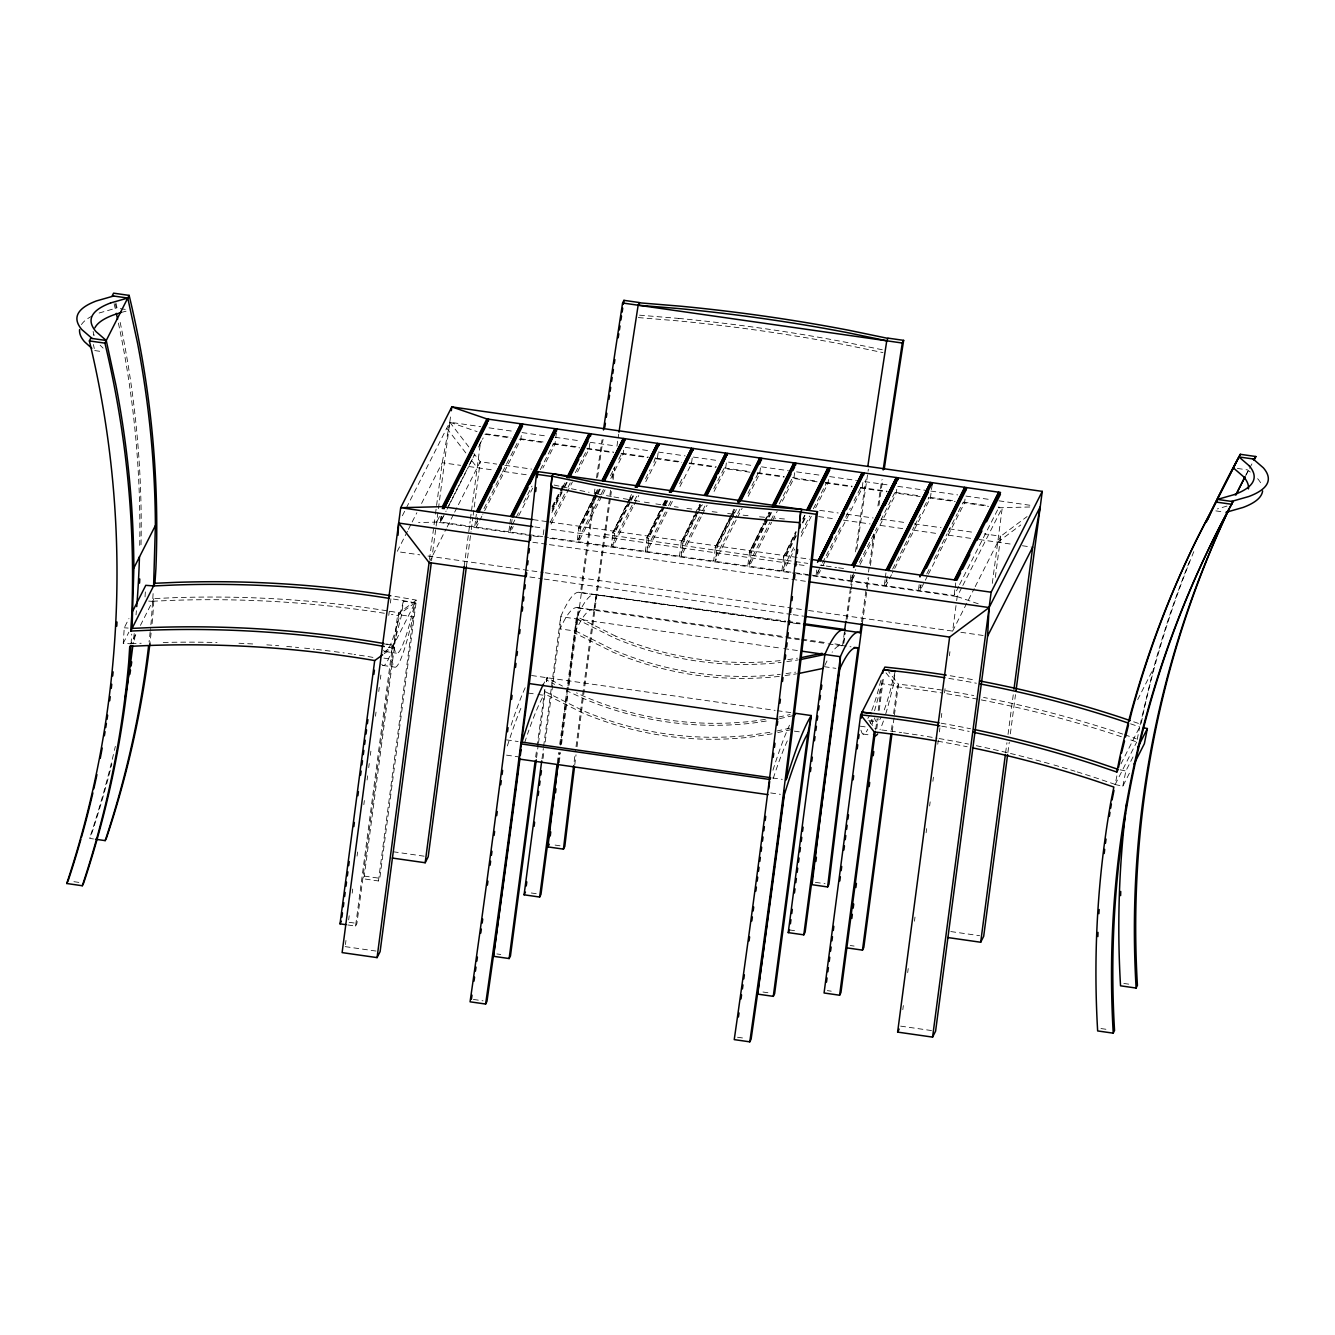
<?xml version="1.0" encoding="UTF-8"?>
<svg xmlns="http://www.w3.org/2000/svg" width="1335" height="1335" viewBox="0 0 1335 1335"><rect width="100%" height="100%" fill="white"/><g stroke="black" fill="none" stroke-linecap="round" stroke-linejoin="round"><path stroke-width="0.75" stroke-dasharray="5 3.75" d="M615.552 636.111L577.254 616.887L567.775 690.746M135.753 634.626L131.08 643.854L123.254 643.236L124.255 627.784L128.944 618.556M131.08 643.854L131.714 634.125M145.031 596.912L145.415 591.121M153.108 593.591L151.573 617.104A1012.698 994.425 26.9 0 1 150.404 629.553M386.833 610.779A1107.015 1087.024 26.9 0 0 174.151 597.696L153.959 598.581L152.924 614.45A1012.698 994.425 26.9 0 1 151.956 624.813M345.415 944.579L345.965 940.457M348.669 919.882L349.203 915.777M352.19 893.132L352.724 889.027M357.062 856.102L357.596 851.997M363.838 804.671L364.372 800.549M367.092 779.974L367.626 775.869M368.71 767.642L369.244 763.52M370.329 755.293L370.88 751.171M375.485 716.194L376.019 712.089M378.74 691.513L379.274 687.392M380.358 679.165L380.892 675.059M388.752 615.385L389.303 611.263M390.387 603.036L390.921 598.931M347.801 924.955L355.577 926.073L392.19 647.926L416.403 600.149A1107.015 1087.024 26.9 0 0 394.76 596.395M355.577 926.073L356.912 923.419L397.563 615.468L398.915 612.815L416.403 600.149L379.791 878.297L378.439 880.966L362.903 878.73L364.255 876.077L398.915 612.815L392.74 611.73A1107.015 1087.024 26.9 0 0 388.802 611.096M381.743 664.179A329.061 20.325 -81.9 0 0 396.328 635.41L401.568 615.101L403.404 601.15L415.068 602.803L378.439 880.966M429.486 559.415L435.177 516.211M435.444 514.142L442.219 462.711L449.795 422.227L480.767 426.649M431.572 560.717L450.796 414.551M441.167 516.245L440.417 522.002L418.539 522.552M441.318 516.261L440.55 522.018L446.107 511.055M464.18 566.474L470.137 521.201M470.404 519.148L471.222 512.974M471.489 510.921L480.383 443.353M466.399 566.674L471.005 531.697M471.272 529.645L472.89 517.296M473.174 515.243L473.975 509.069M474.242 507.016L480.216 461.743L473.875 453.516M475.444 521.151L474.693 526.908L477.463 521.418M475.694 519.232L476.461 513.474M477.58 517.546L476.311 527.141L481.868 516.178M521.284 435.577L520.784 439.415L482.803 514.342M509.586 526.04L508.819 531.781L511.605 526.307M509.836 524.121L510.587 518.364M511.205 526.274L510.437 532.014L513.224 526.541M511.455 524.355L512.206 518.597M556.428 432.807L554.909 444.305L542.878 468.068M543.212 534.751L543.962 528.994M535.669 756.978L536.753 748.751M537.02 746.699L544.897 689.427M772.114 733.833L751.021 737.02A329.061 323.12 26.9 0 1 582.561 712.89L544.246 693.683L544.78 689.694M536.57 757.746L538.189 745.364M538.472 743.295L545.264 691.697L583.562 710.921A329.061 323.12 26.9 0 0 752.022 735.001L773.115 731.83M546.566 681.734L547.1 677.746L562.486 686.107M541.993 758.814L543.345 748.518M543.612 746.465L560.717 616.653A1107.015 68.385 -81.9 0 1 579.19 592.273L785.798 621.843M543.045 758.464L544.113 750.237M545.197 742.01L560.099 628.885L560.717 616.653L781.709 648.293M597.162 495.469L580.475 528.36L578.572 528.093L594.576 495.101M589.803 443.437L589.052 449.194L576.069 474.776M557.296 762.869L558.647 752.556M559.732 744.296L576.253 618.873A1107.015 68.385 -81.9 0 1 594.726 594.492L785.631 621.075M779.239 676.378A329.061 323.12 26.9 0 1 612.715 652.047L574.417 632.84L577.254 616.887M558.297 762.736L559.665 752.456M560.733 744.229L567.508 692.815M630.354 502.194L614.617 533.249L612.698 532.982L628.702 499.991M623.679 450.245L623.178 454.084L610.212 479.666M653.833 462.377L656.203 454.901M664.496 507.066L648.743 538.139L646.841 537.855L661.91 506.699M658.072 453.216L657.321 458.956L644.338 484.538M696.77 515.61L682.886 543.028L680.967 542.744L694.183 515.243M692.214 458.089L691.447 463.846L678.48 489.428M733.683 515.01L717.012 547.901L715.093 547.634L733.883 509.169M726.34 462.978L725.589 468.735L712.606 494.317M771.53 512.59L751.138 552.79L749.235 552.523L763.386 523.186M760.466 467.867L759.715 473.608L746.749 499.207M796.394 535.752L785.28 557.68L783.361 557.396L795.66 531.731M794.609 472.74L793.858 478.497L780.875 504.079M828.484 479.549L827.984 483.387L815.017 508.969M816.786 569.995L816.019 575.752L821.576 564.788M818.405 570.229L817.654 575.986L820.424 570.496M850.912 574.884L850.161 580.642L855.718 569.678M862.877 482.519L862.11 488.276L821.359 568.677M852.531 575.118L851.78 580.875L854.567 575.385M885.055 579.774L884.287 585.514L887.074 580.041M885.305 577.855L886.056 572.098M896.753 489.328L896.252 493.149L860.124 564.421M887.174 576.169L885.906 585.748L891.48 574.784M872.372 723.837L872.89 719.849M875.743 729.11L877.095 718.781M878.18 710.537L882.235 679.715M876.761 728.893L878.113 718.597M879.198 710.353L883.536 677.396M885.706 713.975A329.061 20.325 -81.9 0 0 888.125 705.681L893.365 685.372L894.951 673.407M891.446 730.028L892.531 721.801M893.616 713.574L897.137 686.841L898.472 684.188L888.609 671.755M892.247 731.497L894.15 717.095M894.417 715.043L898.472 684.188L904.696 684.888A1107.015 1087.024 26.9 0 1 973.749 695.552M919.181 584.647L918.43 590.404L921.2 584.93M932.147 484.622L930.378 498.038L892.397 572.965M920.8 584.88L920.049 590.637L927.458 576.019M965.021 499.09L964.521 502.928L928.392 574.2M954.792 589.753L954.175 595.527L979.373 604.204M955.192 587.851L955.81 582.077M902.81 1009.677L903.344 1005.555M907.683 972.631L908.217 968.526M914.458 921.2L914.992 917.095M926.106 832.74L926.64 828.618M929.627 805.99L930.161 801.868M932.881 781.292L933.415 777.187M937.754 744.262L938.288 740.141M939.373 731.914L939.923 727.809M941.275 717.512L941.809 713.407M944.512 692.832L945.063 688.71M949.402 655.785L949.936 651.68M808.626 610.495L952.639 631.105L956.394 602.686M956.661 600.65L957.195 596.595L961.884 587.333M992.305 583.362L1002.268 507.7L998.146 507.1M995.326 577.387L1000.749 536.236L1027.082 516.562M1005.589 752.957L1006.94 742.677M1008.025 734.434L1013.449 693.299M1007.892 752.473L1009.26 742.143M1010.345 733.883L1015.501 694.651M593.925 610.178L592.707 609.828A1107.015 68.385 -81.9 0 0 576.203 629.853L575.635 631.105L560.099 628.885L560.65 627.634A1107.015 68.385 -81.9 0 1 577.171 607.609L578.372 607.959L576.219 623.845A1012.698 62.561 -81.9 0 0 560.416 745.114M785.03 621.91L580.458 592.623L582.444 578.038A1011.446 62.478 -81.9 0 1 595.343 485.99M593.891 610.329L596.611 594.025M844.354 632.339L842.535 645.756L841.317 645.406A1107.015 68.385 -81.9 0 0 832.122 652.264M846.106 619.49L852.147 575.852M843.386 643.153L845.222 629.603M861.642 621.709L862.126 618.072A1011.446 62.478 -81.9 0 1 867.667 578.088M610.596 490.212A1011.513 62.495 -81.9 0 0 604.355 534.284L591.755 626.082A1012.698 62.561 -81.9 0 0 575.435 751.388M546.365 681.634L547.1 677.746A1107.015 68.385 -81.9 0 0 543.445 684.288M1129.393 773.249L1122.835 786.182L1115.142 784.563L1117.045 775.034M1122.835 786.182L1125.856 771.013L1133.348 756.244M1130.528 723.82L1139.706 726.941L1136.702 741.96L1129.026 739.34M1140.107 724.905L1153.59 668.268A1011.513 993.257 26.9 0 1 1190.887 558.13M403.404 601.15L398.164 621.476A329.061 20.325 -81.9 0 1 383.579 650.212M393.408 599.048A1107.015 1087.024 26.9 0 1 415.068 602.803L409.812 623.145A329.061 20.325 -81.9 0 1 395.227 651.88L393.541 645.272A1107.015 1087.024 26.9 0 0 385.665 643.854M895.201 671.405L889.961 691.73A329.061 20.325 -81.9 0 1 883.169 712.723M880.866 680.5L878.313 690.061A329.061 20.325 -81.9 0 1 871.505 711.054M123.254 643.236L128.878 632.156M140.425 625.397L153.959 598.581M402.386 515.727L449.795 422.227L477.079 431.605M407.475 531.23L397.146 551.605L419.774 554.843M408.41 529.378L411.23 523.821M412.181 521.968L416.87 512.707M421.56 503.462L442.219 462.711L460.725 465.364M439.465 516.528L436.662 522.085L531.297 535.635M443.187 516.511L440.417 522.002L527.041 534.4M448.744 505.548L468.201 467.183M469.136 465.348L474.693 454.384L467.417 469.019M479.315 445.239L483.02 437.93M447.041 509.219L466.499 470.855M478.547 447.091L483.17 437.963M429.086 562.586L446.19 528.827M447.142 526.975L453.7 514.008M454.651 512.156L457.471 506.599M458.406 504.747L480.216 461.743L496.67 464.096M483.954 508.635L501.56 473.908M502.477 472.073L509.887 457.454M510.821 455.636L518.23 441.017M512.523 524.471L515.31 518.998M516.228 517.162L519.932 509.853M523.637 502.544L531.981 486.107M540.325 469.653L553.291 444.071M518.781 515.577L532.682 488.159M552.089 506.666L559.515 492.048M560.433 490.229L564.138 482.92M552.773 506.766L562.035 488.493M562.97 486.658L564.822 483.003M552.139 508.635L560.466 492.181M561.401 490.362L565.106 483.053M552.156 510.604L563.27 488.677M564.204 486.841L566.974 481.368M551.906 512.523L563.954 488.76M564.872 486.941L567.659 481.451M550.37 522.052L567.041 489.161M567.976 487.325L570.746 481.852M575.385 472.707L587.433 448.961L613.433 452.682M551.055 524.104L572.365 482.085M595.493 493.283L597.346 489.628M578.572 528.093L593.391 498.856M594.309 497.02L598.03 489.711M595.527 495.235L578.856 528.126L577.087 541.559L600.249 495.869M596.461 493.416L598.314 489.761M596.478 495.385L580.725 526.441L578.706 541.793L601.868 496.103M597.413 493.549L600.183 488.076M598.08 493.65L600.867 488.159M601.184 494.05L603.954 488.56M610.445 475.777L615.068 466.633M618.773 459.323L621.559 453.85M602.803 494.284L605.573 488.794M629.636 498.172L631.488 494.517M612.698 532.982L627.517 503.746M628.451 501.91L632.156 494.601M627.817 503.779L612.982 533.015L611.23 546.449L633.457 502.577M628.735 501.96L632.44 494.651M629.686 502.094L614.868 531.33L612.848 546.666L633.224 506.466M630.621 500.275L633.391 494.784M631.288 500.358L634.075 494.868M634.375 500.758L637.162 495.268M645.506 478.831L650.128 469.686M634.158 504.647L638.781 495.502M547.1 677.746L546.082 679.732L554.642 684.371M544.246 693.683L545.264 691.697M662.844 504.88L665.614 499.39M646.841 537.855L662.577 506.799M663.512 504.964L666.282 499.49M662.878 506.833L647.125 537.905L645.356 551.322L667.583 507.467M663.795 505.014L666.582 499.524M663.829 506.983L648.994 536.219L646.974 551.555L669.219 507.7M664.747 505.147L667.533 499.674M665.414 505.247L668.201 499.757M668.518 505.648L671.305 500.158M679.632 483.721L683.336 476.411M670.137 505.882L672.923 500.391M695.118 513.424L699.757 504.28M680.967 542.744L696.72 511.689M700.424 504.38L697.638 509.853A329.061 58.84 7.5 0 0 703.512 510.587M697.004 511.722L681.25 542.794L679.482 556.211L701.726 512.356M697.938 509.903L700.708 504.413M697.955 511.872L683.136 541.109L681.117 556.445L701.492 516.245M698.889 510.037L701.659 504.563M697.704 513.775L702.327 504.647M702.644 510.521L705.431 505.047M713.774 488.593L723.954 468.502L749.97 472.223M702.427 514.409L707.049 505.281M715.093 547.634L734.55 509.252M734.851 509.302L715.393 547.667L713.624 561.101L736.786 515.41M731.163 518.581L717.262 545.982L715.243 561.334L736.553 519.298M732.081 516.745L735.802 509.436M734.617 513.191L736.469 509.536M737.704 513.591L740.491 508.101M747.9 493.483L758.096 473.391M737.487 517.479L742.11 508.335M764.304 521.368L768.943 512.223M749.235 552.523L769.611 512.323M769.911 512.356L749.519 552.557L747.75 565.973L769.995 522.118M770.862 512.506L751.405 550.871L749.386 566.207L771.613 522.352M770.912 520.3L774.617 512.99M779.256 503.846L788.518 485.573M789.452 483.754L792.222 478.264L818.238 481.985M772.548 520.533L777.17 511.388M783.361 557.396L796.344 531.814M802.819 519.031L804.671 515.377M795.693 533.683L783.662 557.446L781.893 570.863L793.941 547.116M803.119 519.065L804.972 515.41M795.727 535.652L785.531 555.76L783.511 571.096L794.625 549.169M802.202 522.869L805.906 515.56M802.886 522.953L806.59 515.644M801.35 532.498L809.678 516.044M813.382 508.735L826.365 483.153M801.117 536.386L811.313 516.278M822.51 562.953L825.28 557.479M826.215 555.644L841.968 524.588M845.672 517.279L850.295 508.134M854.016 500.825L860.491 488.043M859.423 562.369L870.537 540.441M871.471 538.606L877.028 527.642M880.733 520.333L894.634 492.915L920.115 496.57M892.631 569.077L913.941 527.041M914.859 525.222L920.416 514.259M924.137 506.95L928.759 497.805M926.757 573.967L930.462 566.657M934.166 559.348L947.149 533.766M948.067 531.931L957.328 513.658M958.263 511.822L962.902 502.694L988.618 506.365M958.814 586.382L954.041 595.51L544.58 536.904M959.598 584.546L998.647 507.817M962.819 585.481L1002.268 507.7M952.639 631.105L974.25 588.501M975.184 586.666L1000.749 536.236L984.279 533.883M1137.67 699.657L1153.59 668.268M1120.983 763.87L1139.706 726.941M1115.142 784.563L1136.669 742.11M997.712 542.21L1020.758 524.989M415.068 602.803L397.563 615.468L391.389 614.384M383.996 652.164L393.541 645.272L381.877 643.603M384.23 653.666L392.19 647.926A1107.015 1087.024 26.9 0 0 386.299 646.858M99.124 313.007L116.262 308.118L115.377 304.08M1226.948 506.082L1217.32 508.935M121.201 312.44L126.708 311.055M778.722 717.045L790.053 714.559M779.607 718.63L794.709 715.31M776.887 731.013L793.874 727.275M777.771 732.581L792.856 729.277M787.85 659.64L797.446 658.188M786.849 661.626L798.347 659.89M786.015 673.608L795.61 672.156M785.013 675.593L796.511 673.841M765.372 719.331L753.858 721.067A329.061 323.12 26.9 0 1 585.398 696.937L576.536 692.865M766.273 721.034L752.857 723.053A329.061 323.12 26.9 0 1 584.396 698.923L566.674 690.762M152.607 601.234L172.799 600.349A1107.015 1087.024 26.9 0 1 387.45 613.75M131.08 643.687L141.176 643.253M998.513 507.784L1030.303 506.983M639.532 315.177L678.747 318.414M638.314 317.58L677.529 320.834A329.061 58.84 7.5 0 1 845.989 344.947L882.969 352.607M784.446 518.981L774.684 518.164M148.686 601.084L152.607 601.384M124.255 627.784L128.177 628.084M759.548 516.812L765.222 517.312M1237.361 468.435L1247.474 469.887L1250.361 472.106M120.3 308.685L126.358 309.553M1215.851 510.888L1223.928 512.056M94.735 350.571L102.812 351.722M489.011 427.834L513.791 431.389M522.052 432.573L546.833 436.111M555.076 437.296L579.857 440.834M590.187 442.319L614.951 445.857M625.281 447.342L650.045 450.88M658.305 452.064L685.155 455.902M693.399 457.087L718.18 460.642M728.51 462.11L753.274 465.665M761.534 466.833L788.368 470.688M796.628 471.856L821.409 475.41M829.669 476.595L856.503 480.433M864.763 481.618L889.544 485.156M897.788 486.34L928.759 490.779M930.829 491.063L957.662 494.901M965.923 496.086L990.703 499.64M998.964 500.825L1031.988 505.548M485.84 433.792L510.537 437.313M520.817 438.798L545.514 442.319M553.741 443.504L578.422 447.041M586.649 448.21L613.399 452.048M621.626 453.216L648.376 457.054M656.603 458.222L681.301 461.76M689.527 462.945L716.278 466.766M724.505 467.951L749.202 471.472M757.429 472.657L784.162 476.478M792.406 477.663L817.087 481.201M825.314 482.369L852.064 486.207M860.291 487.375L887.041 491.213M895.268 492.381L919.965 495.919M930.245 497.388L954.942 500.925M963.169 502.094L987.85 505.631M484.889 434.276L511.121 438.047M519.165 439.182L544.697 442.836M552.957 444.021L579.774 447.859M621.025 453.767L647.842 457.605M655.685 458.723L681.701 462.444M689.094 463.512L715.91 467.35M757.162 473.258L784.096 477.112M825.23 482.986L852.047 486.824M860.307 488.009L887.124 491.847M928.376 497.755L955.192 501.593M504.897 465.281L531.647 469.102M819.69 510.337L838.196 512.974M846.44 514.159L873.173 517.98M881.417 519.165L906.098 522.703M914.325 523.871L941.075 527.709M949.302 528.877L973.999 532.415M468.952 466.532L493.633 470.07M503.929 471.539L526.557 474.776M818.722 516.595L835.176 518.948M843.403 520.133L870.153 523.954M880.449 525.423L905.13 528.96M913.357 530.145L938.054 533.666M948.334 535.151L970.962 538.389M979.206 539.557L1012.114 544.279M1022.393 545.748L1032.673 547.216M533.182 519.649L547.634 521.718M549.686 522.002L809.694 559.215M604.355 534.284L793.39 561.334M795.443 561.618L807.775 563.387M820.107 565.156L824.212 565.74M826.265 566.04L836.544 567.508M838.597 567.792L846.807 568.977M534.884 526.924L543.145 528.109M551.405 529.294L797.078 564.455M799.148 564.738L807.408 565.923M529.111 534.684L542.961 536.67M533.349 535.936L541.593 537.104M549.82 538.289L794.659 573.332M796.711 573.616L811.113 575.685M813.165 575.969L957.195 596.595M532.865 542.26L547.317 544.33M549.386 544.63L805.389 581.259M428.001 556.027L543.212 572.515M545.264 572.798L806.574 610.195M960.866 632.289L983.495 635.527M529.895 577.004L542.244 578.773M544.296 579.073L791.188 614.4M793.257 614.701L803.536 616.169M787.683 621.376L800.015 623.145M787.85 622.127L800.182 623.896M793.24 623.078L801.467 624.263M594.509 609.511L783.528 636.561M785.581 636.862L799.965 638.914M802.018 639.198L826.682 642.736M834.892 643.904L843.119 645.089M577.171 607.609L592.707 609.828M841.317 645.406L851.029 646.808M578.372 607.959L799.365 639.732M801.417 640.032L826.081 643.553M828.134 643.854L842.519 645.906M783.762 648.576L798.146 650.646M824.246 666.682L835.894 668.351M401.568 615.101L413.216 616.77L407.976 637.095A329.061 20.325 -81.9 0 1 393.391 665.848L391.689 659.223L383.929 658.122M893.365 685.372L881.717 683.704L876.478 704.029A329.061 20.325 -81.9 0 1 874.525 710.754M384.747 651.48L396.395 653.149M868.768 720.633L876.544 721.734M531.564 675.51L775.168 710.387M777.22 710.671L791.605 712.74M860.191 726.157L866.014 726.991M863.044 734.033L870.821 735.151M382.895 665.431L394.559 667.099M528.26 693.049L536.019 694.167M537.972 694.434L543.796 695.268L543.278 696.136A1107.015 68.385 -81.9 0 0 527.492 734.25M794.342 731.129L800.182 731.964M506.499 739.874L518.147 741.542M772.581 777.955L782.293 779.356M506.532 755.143L518.18 756.811M770.679 792.94L780.391 794.325M555.093 845.088L560.917 845.923M815.368 882.335L825.08 883.72M393.241 851.763L424.096 856.186M950.787 931.563L979.59 935.685M531.263 892.981L537.087 893.816M789.586 929.961L797.362 931.062M1123.82 983.444L1131.596 984.562M364.255 876.077L379.791 878.297M850.228 945.514L854.1 946.064M93.5 838.964L89.629 838.397L90.964 835.743A1012.147 993.874 26.9 0 0 111.856 763.92M1100.958 1028.551L1108.717 1029.669M73.926 881.684L79.75 882.518M349.153 922.301L356.912 923.419M827.35 990.62L831.238 991.171M496.887 953.941L500.758 954.492M762.969 992.022L768.81 992.856M345.148 946.632L375.986 951.054M900.641 1026.131L931.496 1030.553M473.358 999.431L483.07 1000.833M737.521 1037.245L743.345 1038.079M372.949 657.387L369.878 656.853A1107.015 1087.024 26.9 0 0 354.092 654.384M571.313 488.743L589.102 492.315M1120.098 769.811L1125.856 771.013M882.285 349.77L847.208 342.528A329.061 58.84 7.5 0 0 678.747 318.414M554.092 485.039L559.832 486.274M561.751 486.691L567.492 487.926M579.19 592.273L580.458 592.623M1133.699 721.801L1141.041 724.288L1143.895 710.003A1011.446 993.19 26.9 0 1 1193.807 551.639M1122.685 734.083L1118.83 732.781A1107.015 1087.024 26.9 0 0 983.561 697.437M1124.604 734.734L1136.135 738.655M1121.333 736.736L1117.495 735.435A1107.015 1087.024 26.9 0 0 980.257 699.707M1115.176 784.413L1095.968 777.888A1107.015 1087.024 26.9 0 0 1076.911 771.814M576.253 618.873L614.551 638.097A329.061 323.12 26.9 0 0 781.075 662.41M575.418 630.854L613.716 650.062A329.061 323.12 26.9 0 0 780.257 674.375M100.158 345.248L103.095 348.135M886.023 672.857L897.137 686.841L903.344 687.542A1107.015 1087.024 26.9 0 1 942.894 693.115M869.435 721.517L875.61 729.294M449.795 422.227L468.802 446.925M446.758 428.201L465.781 452.899M472.106 461.126L477.179 467.717M874.425 717.88L875.376 720.5A329.061 20.325 -81.9 0 0 881.234 717.062M860.925 730.162L861.893 732.798A329.061 20.325 -81.9 0 0 867.733 729.344M93.116 331.447L93.984 335.486A329.061 58.84 7.5 0 1 93.75 331.564M93.417 344.513L94.284 348.552M772.948 770.245A1107.015 68.385 -81.9 0 1 789.502 725.189M748.051 515.677A329.061 58.84 7.5 0 1 740.358 514.876M732.631 514.042A329.061 58.84 7.5 0 1 726.824 513.391M717.112 512.256A329.061 58.84 7.5 0 1 711.288 511.555M691.83 509.069A329.061 58.84 7.5 0 1 686.006 508.285M678.23 507.2A329.061 58.84 7.5 0 1 674.342 506.649M666.599 505.531A329.061 58.84 7.5 0 1 662.727 504.947M660.808 504.663A329.061 58.84 7.5 0 1 653.099 503.479M649.261 502.878A329.061 58.84 7.5 0 1 641.584 501.66M639.682 501.343A329.061 58.84 7.5 0 1 632.072 500.091M628.284 499.44A329.061 58.84 7.5 0 1 620.725 498.155M618.839 497.821A329.061 58.84 7.5 0 1 613.232 496.82M611.363 496.486A329.061 58.84 7.5 0 1 603.203 495.001M601.167 494.617A329.061 58.84 7.5 0 1 593.09 493.082M524.655 742.761A1107.015 68.385 -81.9 0 1 526.357 737.571M507.367 745.931A1107.015 68.385 -81.9 0 1 522.018 705.664M511.138 725.189A1107.015 68.385 -81.9 0 1 525.356 687.375M773.265 778.338A1107.015 68.385 -81.9 0 1 788.134 739.123M855.518 551.839A1011.513 62.495 -81.9 0 1 865.864 479.766M612.331 478.214A1011.513 62.495 -81.9 0 1 613.766 468.201M616.954 446.174A1011.513 62.495 -81.9 0 1 618.706 434.192M780.157 660.625A329.061 323.12 26.9 0 1 615.568 636.094M824.813 665.447A1107.015 68.385 -81.9 0 1 828.568 657.988M596.495 477.98A1011.446 62.478 -81.9 0 1 602.002 439.966M559.215 762.669A1012.147 62.528 -81.9 0 1 560.483 752.573M561.501 744.479A1012.147 62.528 -81.9 0 1 568.026 693.482M569.094 685.272A1012.147 62.528 -81.9 0 1 594.409 499.357M594.692 497.354A1012.147 62.528 -81.9 0 1 595.844 489.344M597.563 477.329A1012.147 62.528 -81.9 0 1 603.053 439.298M558.13 763.303A1012.698 62.561 -81.9 0 1 559.382 753.207M574.167 761.501A1012.698 62.561 -81.9 0 1 575.185 753.407M574.751 764.888A1012.147 62.528 -81.9 0 1 576.019 754.792M577.037 746.699A1012.147 62.528 -81.9 0 1 610.512 497.588M610.796 495.569A1012.147 62.528 -81.9 0 1 611.38 491.564M613.099 479.565A1012.147 62.528 -81.9 0 1 614.818 467.55M843.87 643.086A1012.147 62.528 -81.9 0 1 845.222 633.14M847.124 619.173A1012.147 62.528 -81.9 0 1 850.979 591.205M851.246 589.219A1012.147 62.528 -81.9 0 1 853.198 575.201M856.853 549.186A1012.147 62.528 -81.9 0 1 868.384 469.119M862.393 623.395A1012.147 62.528 -81.9 0 1 868.735 577.438M870.42 565.423A1012.147 62.528 -81.9 0 1 875.243 531.38M878.981 505.348A1012.147 62.528 -81.9 0 1 882.752 479.332M868.518 572.081A1011.446 62.478 -81.9 0 1 873.891 534.033M877.913 505.998A1011.446 62.478 -81.9 0 1 881.701 479.983M941.108 723.186A1107.015 1087.024 26.9 0 1 970.545 728.76M948.851 678.397A1107.015 1087.024 26.9 0 1 976.386 683.236M883.436 721A329.061 20.325 -81.9 0 1 880.015 729.728M871.788 719.331A329.061 20.325 -81.9 0 1 870.353 723.27M1257.637 478.681A329.061 58.84 7.5 0 1 1261.942 485.64M946.832 693.749A1107.015 1087.024 26.9 0 1 978.288 699.323M881.818 729.995A1107.015 1087.024 26.9 0 1 901.609 732.598M903.595 732.882A1107.015 1087.024 26.9 0 1 923.336 735.885M927.274 736.519A1107.015 1087.024 26.9 0 1 937.12 738.188M939.089 738.539A1107.015 1087.024 26.9 0 1 968.526 744.096M976.352 745.714A1107.015 1087.024 26.9 0 1 1051.997 764.421M1053.932 764.955A1107.015 1087.024 26.9 0 1 1075.009 771.213M937.737 741.192A1107.015 1087.024 26.9 0 1 967.174 746.749M941.726 726.19A1107.015 1087.024 26.9 0 1 969.193 731.413M869.569 715.393A329.061 20.325 -81.9 0 1 867.817 718.347M1245.688 475.627A1012.147 993.874 26.9 0 1 1248.592 470.12M1249.577 468.285A1012.147 993.874 26.9 0 1 1252.514 462.811M950.203 675.744A1107.015 1087.024 26.9 0 1 975.768 680.216M1246.072 474.826A1012.147 993.874 26.9 0 1 1248.008 471.138M81.452 324.589A329.061 58.84 7.5 0 1 92.515 315.844M163.22 642.452A1107.015 1087.024 26.9 0 1 217.021 642.502M238.948 643.253A1107.015 1087.024 26.9 0 1 254.868 644.087M266.816 644.855A1107.015 1087.024 26.9 0 1 278.748 645.739M286.708 646.424A1107.015 1087.024 26.9 0 1 298.623 647.525M304.58 648.126A1107.015 1087.024 26.9 0 1 314.509 649.194M316.478 649.427A1107.015 1087.024 26.9 0 1 332.332 651.363M334.317 651.614A1107.015 1087.024 26.9 0 1 344.213 652.948M348.168 653.516A1107.015 1087.024 26.9 0 1 352.106 654.083M150.188 631.622A1012.698 994.425 26.9 0 1 149.053 641.968M114.092 303.596A1012.147 993.874 26.9 0 1 115.427 309.436M118.414 323.12A1012.147 993.874 26.9 0 1 139.658 548.318M136.387 610.729A1012.147 993.874 26.9 0 1 136.036 614.884M134.201 633.541A1012.147 993.874 26.9 0 1 133.033 643.887M115.344 746.348A1012.147 993.874 26.9 0 1 114.409 750.404M113.458 754.442A1012.147 993.874 26.9 0 1 89.578 838.38M151.089 633.107A1012.698 994.425 26.9 0 1 149.921 643.453M115.895 302.895A1012.147 993.874 26.9 0 1 117.647 310.688M120.183 322.419A1012.147 993.874 26.9 0 1 140.959 547.75M135.085 635.026A1012.147 993.874 26.9 0 1 134.134 643.286"/><path stroke-width="1.5" d="M110.671 302.928A329.061 58.84 7.5 0 0 96.087 331.697L106.249 340.492L115.978 385.431A1011.513 993.257 26.9 0 1 133.867 567.992L132.082 628.401L153.291 627.467A1107.015 1087.024 26.9 0 1 383.712 643.503M384.33 646.507A1107.015 1087.024 26.9 0 0 151.956 630.12L130.73 631.055L154.943 583.278L155.895 568.727A1011.446 993.19 26.9 0 0 129.128 295.385L113.575 293.166L112.24 295.819L127.776 298.039L137.505 342.978A1011.513 993.257 26.9 0 1 155.394 525.539L153.608 585.932L145.782 585.331L132.682 611.18M804.121 623.729L845.222 629.603L843.336 630.07A1107.015 68.385 -81.9 0 0 824.863 654.467L788.234 932.614L803.787 934.834L805.122 932.18L839.782 668.902L840.399 656.686A1107.015 68.385 -81.9 0 1 858.872 632.289L860.157 632.656L861.392 623.545M398.014 535.285L398.664 523.053L528.727 541.676M809.511 581.86L989.118 607.558L949.619 637.079L897.621 1032.105L932.581 1037.111L935.601 1031.137L987.6 636.111L989.118 607.558L1040.249 506.733L1032.673 547.216L1013.983 689.177M130.73 631.055L131.681 616.486A1011.446 993.19 26.9 0 0 104.914 343.145L129.111 295.385M130.947 645.806L130.046 659.557A1012.698 994.425 26.9 0 1 83.638 883.086L82.286 885.739L66.75 883.503L68.102 880.85A1012.147 993.874 26.9 0 0 80.934 839.148M552.056 485.873L549.052 513.958A1011.513 62.495 -81.9 0 1 529.344 683.603L519.365 759.064L767.975 794.642M799.965 528.026L800.383 524.121M773.215 757.379L773.716 753.357M774.467 747.333L774.967 743.311M777.22 725.205L777.704 721.184M507.534 731.73L508.051 727.658M519.866 759.164L518.147 772.631A1012.698 62.561 -81.9 0 1 486.958 1001.384L485.623 1004.037L470.07 1001.817A1012.147 62.528 -81.9 0 0 536.453 474.259L537.805 471.605L817.487 511.639A1011.446 62.478 -81.9 0 1 788 765.639L786.182 779.907L788.484 772.481A1107.015 68.385 -81.9 0 1 811.246 715.543L795.71 713.324A1107.015 68.385 -81.9 0 0 793.908 716.378M520.366 755.209L521.084 749.586M768.71 788.968L769.661 781.392M345.865 924.671L340.024 923.837L374.701 660.575L382.644 654.817M341.927 917.078L342.461 912.956M343.279 906.799L343.813 902.677M344.63 896.503L345.164 892.397M345.982 886.223L346.516 882.118M347.334 875.944L347.884 871.822M348.685 865.664L349.236 861.542M353.842 826.582L354.376 822.46M357.897 795.727L358.431 791.605M360.6 775.151L361.151 771.046M361.952 764.872L362.503 760.766M363.304 754.592L363.854 750.47M364.672 744.313L365.206 740.191M366.024 734.016L366.558 729.911M367.375 723.737L367.909 719.632M373.867 674.375L374.417 670.253M1016.052 690.529L1042.268 491.38L451.814 406.891L400.684 507.717L342.11 952.606L377.071 957.612L429.086 562.586L398.664 523.053M431.305 562.786L380.108 951.638L377.071 957.612M451.313 410.713L451.814 406.891L486.908 418.94L1000.532 492.448L956.06 580.158L811.663 559.498M392.273 858.038L425.181 862.744L464.18 566.474M466.399 566.674L428.201 856.77L425.181 862.744M486.29 424.714L486.908 418.94L442.436 506.649L400.684 507.717L532.815 526.624M477.096 511.605L520.884 423.812L476.411 511.522M511.222 516.495L555.026 428.685L510.554 516.411M554.559 434.492L555.06 430.654L511.522 516.528M544.63 454.634L556.929 428.969L512.456 516.678M512.824 810.278L493.6 956.311L509.136 958.547L510.471 955.893L536.286 759.815M513.358 806.173L514.175 799.999M514.709 795.894L516.879 779.44M517.429 775.318L518.23 769.144M518.781 765.038L519.582 758.864M509.136 958.547L535.135 761.083M558.03 764.788L540.975 894.367L539.624 897.037L524.088 894.8L541.726 760.883M526.24 885.973L526.791 881.868M534.1 826.332L534.634 822.226M538.155 795.476L538.706 791.371M539.524 785.197L540.058 781.075M540.875 774.917L541.409 770.796M567.592 477.53L589.152 433.575L566.924 477.429M539.624 897.037L557.012 764.938M602.652 480.583L623.295 438.464L601.985 480.483M635.861 487.292L657.421 443.353L635.193 487.208M638.697 485.74L659.34 443.62L637.095 487.475M670.003 492.181L691.563 448.226L669.319 492.081M672.84 490.629L693.466 448.51L671.238 492.365M705.064 495.235L725.689 453.116L704.379 495.152M718.08 473.575L727.608 453.383L706.298 495.418M738.255 501.943L759.832 458.005L737.587 501.86M759.632 463.846L761.734 458.272L739.507 502.127M772.398 506.833L793.958 462.878L772.648 504.914M774.534 866.599L757.746 994.124L773.282 996.344L774.634 993.691L811.246 715.543L807.942 733.082L773.282 996.344M775.068 862.493L784.546 790.504M807.458 509.887L828.084 467.767L806.791 509.803M817.504 562.285L862.226 472.657L818.422 560.466M790.403 923.787L790.937 919.665M791.755 913.507L792.289 909.385M794.458 892.931L795.009 888.826M795.81 882.652L796.361 878.53M797.162 872.356L797.713 868.251M798.53 862.076L799.064 857.971M799.882 851.797L800.416 847.675M801.234 841.517L801.768 837.395M802.585 831.221L803.119 827.116M810.445 771.58L810.979 767.475M811.797 761.3L812.331 757.179M814.5 740.725L815.034 736.62M815.852 730.445L816.403 726.323M817.204 720.166L817.754 716.044M818.555 709.87L819.106 705.764M819.907 699.59L820.458 695.485M821.275 689.311L821.809 685.189M846.273 509.57L864.129 472.924L819.673 560.65M803.787 934.834L840.399 656.686L802.252 651.23M826.498 982.093L827.033 977.954M827.85 971.763L828.401 967.641M829.219 961.45L829.753 957.328M830.57 951.121L831.121 946.999M831.939 940.808L832.473 936.686M833.29 930.495L833.824 926.356M839.815 880.95L840.349 876.828M841.167 870.637L841.717 866.498M843.887 849.995L844.438 845.873M845.239 839.682L845.789 835.543M846.607 829.352L847.141 825.23M847.959 819.039L848.509 814.901M853.132 779.824L853.666 775.685M857.203 748.868L857.737 744.73M858.555 738.539L859.106 734.417M861.242 718.18L862.026 712.189A1107.015 1087.024 26.9 0 1 939.139 722.852M852.564 565.339L896.352 477.546L851.88 565.256M895.885 483.337L896.402 479.499L852.848 565.389M885.055 505.314L898.271 477.813L853.549 567.442L880.416 514.459M939.757 725.839A1107.015 1087.024 26.9 0 0 860.674 714.842L824.062 992.99L839.598 995.226L874.258 731.947L860.674 714.842L884.905 667.083A1107.015 1087.024 26.9 0 1 946.248 675.11M875.343 731.346L840.95 992.572L839.598 995.226M851.813 918.447L852.347 914.325M853.165 908.15L853.699 904.029M855.868 887.541L856.419 883.42M869.168 786.582L869.702 782.46M873.24 755.677L873.774 751.555M846.941 947.883L862.477 950.12L890.912 734.15M891.98 733.549L863.812 947.466L862.477 950.12M886.69 570.229L930.495 482.419L886.023 570.145M964.371 489.227L964.621 487.308L919.898 576.937L964.371 489.227L966.29 489.494L966.54 487.592L922.068 575.302M954.959 580.007L998.764 492.198L954.291 579.907M932.581 1037.111L991.137 592.223L1042.268 491.38M947.767 937.537L980.674 942.243L1005.322 755.009M1007.625 754.542L983.695 936.269L980.674 942.243M844.621 630.437L845.856 621.309M839.782 668.902L840.349 667.667A1107.015 68.385 -81.9 0 1 856.853 647.642L858.071 647.976L855.919 663.879A1012.698 62.561 -81.9 0 0 827.617 886.941L812.08 884.704A1012.698 62.561 -81.9 0 1 828.184 754.409M603.47 429.97A1011.446 62.478 -81.9 0 1 622.594 302.995L623.946 300.342L639.482 302.561L638.147 305.214L631.188 350.588A1011.513 62.495 -81.9 0 0 619.006 432.19M884.204 469.336A1012.147 62.528 -81.9 0 1 903.645 340.358L888.092 338.139L886.757 340.792L879.798 386.165A1011.513 62.495 -81.9 0 0 867.917 465.765M973.115 732.214A1107.015 1087.024 26.9 0 1 1096.636 765.189L1116.828 772.047L1119.681 757.763A1011.446 993.19 26.9 0 1 1216.102 502.06L1240.332 454.3L1255.868 456.52L1254.516 459.173L1238.98 456.954L1217.987 497.488A1011.513 993.257 26.9 0 0 1206.473 521.902M1112.072 799.982L1113.991 790.353M1118.58 767.358L1120.616 757.145M1143.544 727.742L1147.382 728.56L1144.362 743.712L1134.066 764.02M882.652 673.324L883.553 669.736A1107.015 1087.024 26.9 0 1 944.913 677.763M1121.534 753.09L1124.537 740.992M1125.539 736.953L1128.542 724.855M1129.56 720.817L1132.063 710.721A1011.513 993.257 26.9 0 1 1196.46 539.941L1217.453 499.407L1234.575 494.517M66.717 883.503A1012.147 993.874 26.9 0 0 89.378 340.926L90.713 338.272L106.249 340.492M133.867 567.992L155.394 525.539M95.453 839.231L105.165 840.616L106.5 837.963A1012.698 994.425 26.9 0 0 149.921 643.453M442.319 508.585L486.791 420.875L488.41 421.109L488.66 419.19L443.938 508.819L453.216 490.546M460.625 475.927L487.492 422.945M477.379 511.655L520.934 425.765M478.33 511.789L522.803 424.079M478.998 511.889L491.981 486.307M493.833 482.653L501.242 468.034M503.095 464.38L522.552 425.998L520.633 425.731M513.141 516.762L527.959 487.525M529.811 483.871L540.008 463.779M485.606 1004.037A1012.147 62.528 -81.9 0 0 552.006 476.478L553.341 473.842L592.239 481.902A329.061 58.84 7.5 0 0 760.7 506.015L801.951 509.419L800.616 512.073A1012.147 62.528 -81.9 0 1 734.233 1039.615L749.769 1041.834L751.104 1039.181A1012.698 62.561 -81.9 0 0 782.293 810.428L784.279 794.892L786.465 787.817A1107.015 68.385 -81.9 0 1 807.425 733.95L807.942 733.082M340.024 923.837L341.376 921.183M567.876 477.563L589.186 435.527M568.827 477.713L591.071 433.842M569.511 477.796L578.773 459.524M580.625 455.869L588.034 441.251M602.936 480.617L623.328 440.417M603.887 480.767L625.197 438.731L624.947 440.65L623.044 440.383M604.571 480.85L624.029 442.486M636.144 487.342L657.454 445.306M670.287 492.214L691.597 450.195M705.347 495.285L725.723 455.068M706.966 495.502L716.227 477.229M574.501 766.907A1012.147 62.528 -81.9 0 0 564.805 846.457L563.453 849.127L547.917 846.907L549.269 844.254M524.088 894.8L525.439 892.147M738.555 501.993L759.865 459.958M741.109 500.391L752.222 478.464M772.681 506.866L793.991 464.847M773.633 507.016L795.877 463.162L795.61 465.081L793.708 464.797M774.3 507.1L790.987 474.209M792.84 470.554L794.692 466.9M807.742 509.937L828.134 469.736M808.693 510.07L830.003 468.051M809.36 510.17L829.753 469.97L827.833 469.686M883.153 469.987A1011.446 62.478 -81.9 0 1 902.293 343.028L903.645 340.375M817.487 511.639L816.152 514.292L800.616 512.073M818.722 560.5L862.26 474.609M820.341 560.733L832.389 536.97M834.241 533.316L844.421 513.224M886.991 570.279L930.528 484.388M887.925 570.412L932.397 482.703L932.147 484.622L930.245 484.338M888.609 570.496L928.442 491.931M921.117 575.151L964.654 489.277M926.44 568.076L966.29 489.494M956.878 580.274L960.583 572.965M962.435 569.311L969.844 554.692M977.253 540.074L981.892 530.93M986.515 521.801L1000.416 494.384L998.513 494.117M788.234 932.614L789.586 929.961M827.617 886.941L828.952 884.287A1012.147 62.528 -81.9 0 1 862.393 623.395M987.6 636.111L1032.673 547.216M897.621 1032.105L899.122 1029.118M1217.453 499.407L1232.989 501.626L1231.654 504.28L1216.102 502.06M1116.828 772.047L1118.179 769.394L1097.987 762.535A1107.015 1087.024 26.9 0 0 974.467 729.561M1138.021 747.016L1147.382 728.56M973.048 747.967A1107.015 1087.024 26.9 0 1 1094.617 780.541L1113.841 787.066L1110.72 802.635A1012.698 994.425 26.9 0 0 1097.654 1030.937L1113.206 1033.157L1114.541 1030.503A1012.147 993.874 26.9 0 1 1232.973 501.626M110.638 302.928L127.776 298.039M121.201 312.44L113.275 315.027A329.061 58.84 7.5 0 0 94.902 327.826M113.642 296.02L96.504 300.909A329.061 58.84 7.5 0 0 81.936 329.678L92.115 338.473M1231.588 501.426L1248.726 496.537A329.061 58.84 7.5 0 0 1263.294 467.767L1253.114 458.973M1225.947 512.34L1243.069 507.45A329.061 58.84 7.5 0 0 1262.593 490.913M822.093 653.299L801.284 657.604M824.863 654.467L800.266 659.607M823.027 668.418L798.43 673.558M154.943 583.278L176.17 582.36A1107.015 1087.024 26.9 0 1 390.821 595.76M153.608 585.932L174.818 585.014A1107.015 1087.024 26.9 0 1 389.47 598.414M639.365 302.811L680.616 306.199A329.061 58.84 7.5 0 1 849.077 330.312L887.975 338.389M638.147 305.214L679.398 308.619A329.061 58.84 7.5 0 1 847.858 332.732L886.757 340.792M874.258 731.947L880.483 732.648A1107.015 1087.024 26.9 0 1 935.768 740.842M622.611 302.995L902.293 343.028M89.362 340.926L104.898 343.145M554.776 430.604L556.678 430.888M588.902 435.494L590.821 435.761M657.17 445.256L659.089 445.54M691.313 450.145L693.215 450.429M725.439 455.035L727.358 455.302M759.565 459.924L761.484 460.191M861.976 474.576L863.878 474.843M896.102 479.465L898.021 479.732M536.453 474.259L551.989 476.495M442.436 506.649L532.598 519.565M811.53 566.507L991.137 592.223M429.086 562.586L525.79 576.42M805.606 616.47L949.619 637.079M803.52 624.546L860.157 632.656M854.183 647.425L858.071 647.976M883.553 669.736L895.201 671.405M862.026 712.189L871.738 713.591M529.344 683.587L777.955 719.181M521.301 743.929L769.911 779.506L770.645 777.688L522.035 742.11L524.338 734.667A1107.015 68.385 -81.9 0 1 543.445 684.288M374.701 660.575L368.527 659.507A1107.015 1087.024 26.9 0 0 149.937 645.456L129.745 646.34L128.711 662.21A1012.698 994.425 26.9 0 1 82.286 885.739M1130.027 720.55L1120.849 717.429A1107.015 1087.024 26.9 0 0 979.69 680.95M1128.692 723.203L1119.514 720.082A1107.015 1087.024 26.9 0 0 980.307 683.987M1238.98 456.954L1249.159 465.748M1233.323 467.867L1243.519 476.662A329.061 58.84 7.5 0 1 1248.442 488.894M91.848 348.335L84.539 341.777A329.061 58.84 7.5 0 1 79.616 329.545M797.663 549.536A1011.513 62.495 -81.9 0 1 797.212 553.608M796.311 561.768A1011.513 62.495 -81.9 0 1 795.86 565.873M794.959 574.1A1011.513 62.495 -81.9 0 1 794.492 578.222M792.423 596.611A1011.513 62.495 -81.9 0 1 791.972 600.583M791.071 608.576A1011.513 62.495 -81.9 0 1 790.62 612.581M789.686 620.608A1011.513 62.495 -81.9 0 1 789.219 624.63M788.284 632.707A1011.513 62.495 -81.9 0 1 787.817 636.745M787.116 642.836A1011.513 62.495 -81.9 0 1 786.632 646.908M785.681 655.068A1011.513 62.495 -81.9 0 1 785.197 659.156M783.011 677.529A1011.513 62.495 -81.9 0 1 782.527 681.467M780.391 699.273A1011.513 62.495 -81.9 0 1 779.907 703.245M537.805 471.605A1011.446 62.478 -81.9 0 1 537.171 477.563M536.119 487.525A1011.446 62.478 -81.9 0 1 535.685 491.547M530.796 536.286A1011.446 62.478 -81.9 0 1 530.345 540.425M529.411 548.702A1011.446 62.478 -81.9 0 1 528.944 552.857M528.059 560.8A1011.446 62.478 -81.9 0 1 527.592 564.772M526.691 572.765A1011.446 62.478 -81.9 0 1 526.224 576.77M525.306 584.813A1011.446 62.478 -81.9 0 1 524.839 588.835M523.904 596.929A1011.446 62.478 -81.9 0 1 523.437 600.967M522.719 607.058A1011.446 62.478 -81.9 0 1 522.252 611.13M520.066 629.536A1011.446 62.478 -81.9 0 1 519.582 633.658M517.429 651.563A1011.446 62.478 -81.9 0 1 516.962 655.518M515.994 663.445A1011.446 62.478 -81.9 0 1 515.51 667.433M512.089 695.385A1011.446 62.478 -81.9 0 1 511.589 699.406M502.611 770.412A1012.698 62.561 -81.9 0 1 502.077 774.5M501.276 780.658A1012.698 62.561 -81.9 0 1 500.742 784.763M497.254 811.53A1012.698 62.561 -81.9 0 1 496.703 815.652M494.617 831.471A1012.698 62.561 -81.9 0 1 494.083 835.443M491.964 851.313A1012.698 62.561 -81.9 0 1 491.43 855.284M490.629 861.242A1012.698 62.561 -81.9 0 1 490.095 865.213M487.926 881.15A1012.698 62.561 -81.9 0 1 487.392 885.138M482.719 919.081A1012.698 62.561 -81.9 0 1 482.169 923.086M481.334 929.077A1012.698 62.561 -81.9 0 1 480.767 933.082M477.413 957.095A1012.698 62.561 -81.9 0 1 476.845 961.1M475.994 967.107A1012.698 62.561 -81.9 0 1 475.427 971.112M474.576 977.137A1012.698 62.561 -81.9 0 1 473.992 981.142M471.989 995.159A1012.698 62.561 -81.9 0 1 471.422 999.164M765.706 816.403A1012.698 62.561 -81.9 0 1 765.172 820.508M764.371 826.665A1012.698 62.561 -81.9 0 1 763.837 830.787M763.019 836.962A1012.698 62.561 -81.9 0 1 762.485 841.083M761.668 847.258A1012.698 62.561 -81.9 0 1 761.134 851.396M760.333 857.404A1012.698 62.561 -81.9 0 1 759.815 861.359M759.031 867.299A1012.698 62.561 -81.9 0 1 758.497 871.254M757.713 877.212A1012.698 62.561 -81.9 0 1 757.179 881.167M756.378 887.124A1012.698 62.561 -81.9 0 1 755.844 891.096M753.708 906.999A1012.698 62.561 -81.9 0 1 753.157 910.987M752.356 916.961A1012.698 62.561 -81.9 0 1 751.805 920.95M749.619 936.903A1012.698 62.561 -81.9 0 1 749.068 940.908M744.363 974.884A1012.698 62.561 -81.9 0 1 743.812 978.889M742.961 984.896A1012.698 62.561 -81.9 0 1 742.41 988.901M741.559 994.909A1012.698 62.561 -81.9 0 1 740.992 998.914M739.006 1012.931A1012.698 62.561 -81.9 0 1 738.439 1016.936M816.152 514.292A1012.147 62.528 -81.9 0 1 749.769 1041.834M550.254 836.01A1012.147 62.528 -81.9 0 1 550.754 831.889M555.493 792.773A1012.147 62.528 -81.9 0 1 555.977 788.785M604.805 427.317A1012.147 62.528 -81.9 0 1 605.389 423.312M606.274 417.321A1012.147 62.528 -81.9 0 1 606.874 413.333M608.927 399.365A1012.147 62.528 -81.9 0 1 609.528 395.377M610.112 391.389A1012.147 62.528 -81.9 0 1 610.712 387.417M611.597 381.443A1012.147 62.528 -81.9 0 1 612.198 377.471M612.798 373.483A1012.147 62.528 -81.9 0 1 613.399 369.511M614.284 363.554A1012.147 62.528 -81.9 0 1 614.884 359.582M618.188 337.788A1012.147 62.528 -81.9 0 1 618.789 333.833M619.407 329.895A1012.147 62.528 -81.9 0 1 620.007 325.94M620.909 320.016A1012.147 62.528 -81.9 0 1 621.526 316.078M622.127 312.14A1012.147 62.528 -81.9 0 1 622.727 308.201M623.345 304.263A1012.147 62.528 -81.9 0 1 623.946 300.342M547.917 846.907A1012.698 62.561 -81.9 0 1 558.13 763.303M563.453 849.127A1012.698 62.561 -81.9 0 1 573.666 765.539M828.451 752.373A1012.698 62.561 -81.9 0 1 833.24 715.443M833.774 711.321A1012.698 62.561 -81.9 0 1 839.565 667.617M815.885 861.425A1012.147 62.528 -81.9 0 1 816.386 857.287M877.629 733.966A329.061 20.325 -81.9 0 1 873.541 734.45M1249.143 465.748A329.061 58.84 7.5 0 1 1234.558 494.517M1113.24 1033.157A1012.147 993.874 26.9 0 1 1231.638 504.28M1097.854 936.569A1012.698 994.425 26.9 0 1 1098.004 932.397M1098.889 913.674A1012.698 994.425 26.9 0 1 1099.139 909.519M1104.195 853.516A1012.698 994.425 26.9 0 1 1104.696 849.377M1105.48 843.186A1012.698 994.425 26.9 0 1 1106.031 839.064M1109.335 816.403A1012.698 994.425 26.9 0 1 1109.986 812.297M1110.67 808.192A1012.698 994.425 26.9 0 1 1111.354 804.087M1136.118 988.05A1012.147 993.874 26.9 0 1 1228.133 510.938M1236.277 494.134A1012.147 993.874 26.9 0 1 1244.737 477.479M1125.472 813.132A1012.698 994.425 26.9 0 0 1120.532 985.814L1136.068 988.05L1137.42 985.397A1012.147 993.874 26.9 0 1 1228.584 510.17M1125.972 808.993A1012.698 994.425 26.9 0 1 1126.74 802.802M1235.776 495.202A1012.147 993.874 26.9 0 1 1245.121 476.662M1253.865 460.158A1012.147 993.874 26.9 0 1 1255.851 456.503M1120.599 895.618A1012.698 994.425 26.9 0 1 1120.733 891.463M1207.825 519.248A1011.446 993.19 26.9 0 1 1240.315 454.284M116.996 622.01A1012.147 993.874 26.9 0 1 116.762 626.182M113.108 671.855A1012.147 993.874 26.9 0 1 112.674 675.994M111.756 684.271A1012.147 993.874 26.9 0 1 111.256 688.409M110.221 696.67A1012.147 993.874 26.9 0 1 109.687 700.792M107.651 715.226A1012.147 993.874 26.9 0 1 107.034 719.331M106.383 723.453A1012.147 993.874 26.9 0 1 105.732 727.558M105.064 731.663A1012.147 993.874 26.9 0 1 104.364 735.769M102.194 748.067A1012.147 993.874 26.9 0 1 100.258 758.28M96.938 774.584A1012.147 993.874 26.9 0 1 93.817 788.801M92.883 792.856A1012.147 993.874 26.9 0 1 81.502 837.145M148.585 646.107A1012.698 994.425 26.9 0 1 105.165 840.633M116.312 313.341A1012.147 993.874 26.9 0 1 117.58 319.215M139.457 556.662A1012.147 993.874 26.9 0 1 136.737 606.591M132.782 645.94A1012.147 993.874 26.9 0 1 124.822 699.457M139.758 578.989A1012.147 993.874 26.9 0 1 139.524 583.145M131.714 661.876A1012.147 993.874 26.9 0 1 131.13 665.998M130.513 670.103A1012.147 993.874 26.9 0 1 129.895 674.225M552.123 476.245L550.955 487.058L589.853 495.118A329.061 58.84 7.5 0 0 758.313 519.232L799.582 522.636L800.733 511.839L759.481 508.435A329.061 58.84 7.5 0 1 591.021 484.321L552.123 476.245"/></g></svg>
